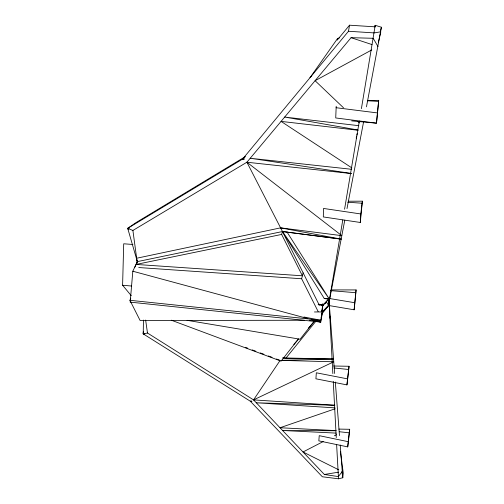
<?xml version="1.0" encoding="UTF-8"?>
<svg xmlns="http://www.w3.org/2000/svg" width="504" height="504" viewBox="0 0 504 504"><rect width="100%" height="100%" fill="white"/><g stroke="black" fill="none" stroke-linecap="round" stroke-linejoin="round"><path stroke-width="0.76" d="M137.315 263.176L132.905 230.454L127.714 228.331L135.658 222.825L244.875 156.908M143.451 320.072L143.224 333.875L250.286 401.197L322.339 476.765L338.518 478.8L342.751 477.767L343.262 473.161L340.408 451.3M131.267 295.716L122.598 285.239L123.707 243.785L132.93 244.484M336.2 106.268L335.727 117.949L376.488 123.171L378.699 100.359L368.531 100.447M328.873 305.531L354.142 309.79L356.089 289.932L331.084 289.907M356.089 289.932L354.142 309.79M360.801 213.961L323.524 208.448L323.316 216.934L360.278 222.472L360.801 213.961L362.376 201.178L348.245 201.228M362.376 201.178L360.278 222.472M143.375 331.588L143.224 333.875L144.774 333.963M378.699 100.359L376.488 123.171L351.66 120.891M143.419 331.525L143.224 333.875L147.483 333.024L253.55 399.886L324.362 474.478L338.335 476.576L342.266 471.574M137.075 260.102L137.34 261.626L132.817 271.228L130.202 302.135L320.771 322.081L322.554 311.699L328.501 305.285L344.78 220.204M347.577 378.876L316.329 372.79L315.913 378.806L346.947 384.892L349.058 366.269L333.591 366.011M349.058 366.269L346.947 384.892M347.722 446.891L348.314 441.699L319.234 435.67L318.837 440.868L347.722 446.891L349.681 429.295L338.808 429.087M348.314 441.699L349.681 429.295M361.406 108.656L375.209 25.313L374.919 26.844L375.209 25.313L381.402 27.229L366.465 106.823M342.764 220.04L328.501 305.285L326.365 301.871L322.239 306.3M344.579 209.198L359.333 121.023M134.801 267.265L137.34 261.626L127.714 228.331L242.575 159.075L348.497 31.254L349.524 25.2L375.001 26.825M339.664 37.75L337.504 38.6L337.226 40.112L349.524 25.2M346.998 208.606L363.655 121.508M321.231 317.69L322.554 311.699L321.93 310.451M380.696 30.297L381.402 27.229M356.183 138.14L356.536 136.609M356.895 135.078L357.248 133.547M378.34 42.506L380.816 31.796L374.176 32.911L348.497 31.254M318.169 311.598L301.638 278.756L303.131 272.847M137.642 264.543L302.387 275.795L281.642 234.436L282.479 231.538L246.903 162.225L351.074 37.68L373.174 38.291L377.994 46.551M304.523 320.254L140.118 320.519L129.919 300.296L130.769 298.122M334.788 405.235L253.55 399.886L280.148 360.373L276.469 358.993M337.504 38.6L310.01 77.698L311.598 75.953M298.418 338.959L281.081 361.147L171.291 320.191M314.351 321.054L300.107 339.217L187.085 320.323M324.897 303.717L328.86 298.733L324.204 298.381M283.135 358.029L285.762 358.319L315.958 321.149M321.899 313.841L329.32 304.7L322.535 312.297M293.826 344.44L298.526 339.179M308.442 328.079L314.704 321.061M334.656 373.464L328.86 298.733L322.875 305.147L321.508 311.932L314.433 311.963M245.41 156.555L242.575 159.075L244.144 159.125M244.478 157.689L242.575 159.075L244.144 159.062M132.905 230.454L246.903 162.225L351.313 173.559M371.776 49.928L315.088 80.703L343.47 107.749M323.247 441.542L303.011 451.987L338.764 469.829M334.41 435.777L336.502 434.7M253.55 399.886L333.749 361.784L281.704 360.41M335.103 408.794L280.003 427.751L335.992 430.611M136.849 258.199L280.589 227.852L341.819 235.664L246.903 162.225M137.34 261.626L282.479 231.538L341.158 239.117L280.589 227.852M136.842 264.279L281.642 234.436M324.362 474.478L338.537 472.179M129.257 228.186L127.714 228.331L128.381 229.717M325.779 298.859L328.86 298.733L329.282 305.903M281.717 360.329L333.541 359.05L282.605 357.903M321.325 305.159L322.875 305.147L322.856 303.584M251.849 401.19L250.286 401.197L251.855 401.241M309.242 320.242L320.859 320.223L322.875 305.147L319.057 304.189M335.966 430.756L282.599 430.492L336.187 433.106M285.762 358.319L333.541 359.05M334.776 405.317L256.284 402.772L335.002 407.875M367.366 100.756L378.328 101.38M138.72 267.536L301.638 278.756M347.747 202.23L361.859 203.219M330.611 290.632L355.553 292.685M122.598 285.239L131.702 286.045M334.001 367.977L348.642 369.495M129.919 300.296L320.859 320.223L303.906 317.003M318.182 304.643L322.875 305.147L318.263 304.624M351.345 169.268L250.223 158.256L351.32 173.458M339.242 431.72L349.297 432.841M358.01 130.252L281.056 121.395L351.836 167.889M358.867 125.691L284.678 117.06L358.035 130.019M336.074 107.711L377.206 112.896M341.158 239.117L282.479 231.538L319.284 305.147M329.106 298.444L354.57 302.696M316.115 321.306L320.771 322.081L311.692 319.624M132.817 271.228L307.9 318.597M351.074 37.68L372.015 44.579M245.593 347.414L247.798 348.239M252.208 349.896L255.881 351.275M260.297 352.926L263.97 354.306M268.386 355.963L272.059 357.336M357.664 121.275L359.365 122.9M286.984 231.953L329.61 299.496L282.479 231.538L324.299 298.551M145.643 320.053L147.483 333.024M341.97 471.524L342.751 477.767L340.206 444.988M338.518 478.8L336.634 444.654M335.324 382.032L339.476 435.601M329.377 307.471L329.654 312.171M329.887 316.09L330.026 318.44M328.86 298.733L332.848 373.571M333.264 381.427L336.262 437.642"/></g></svg>
